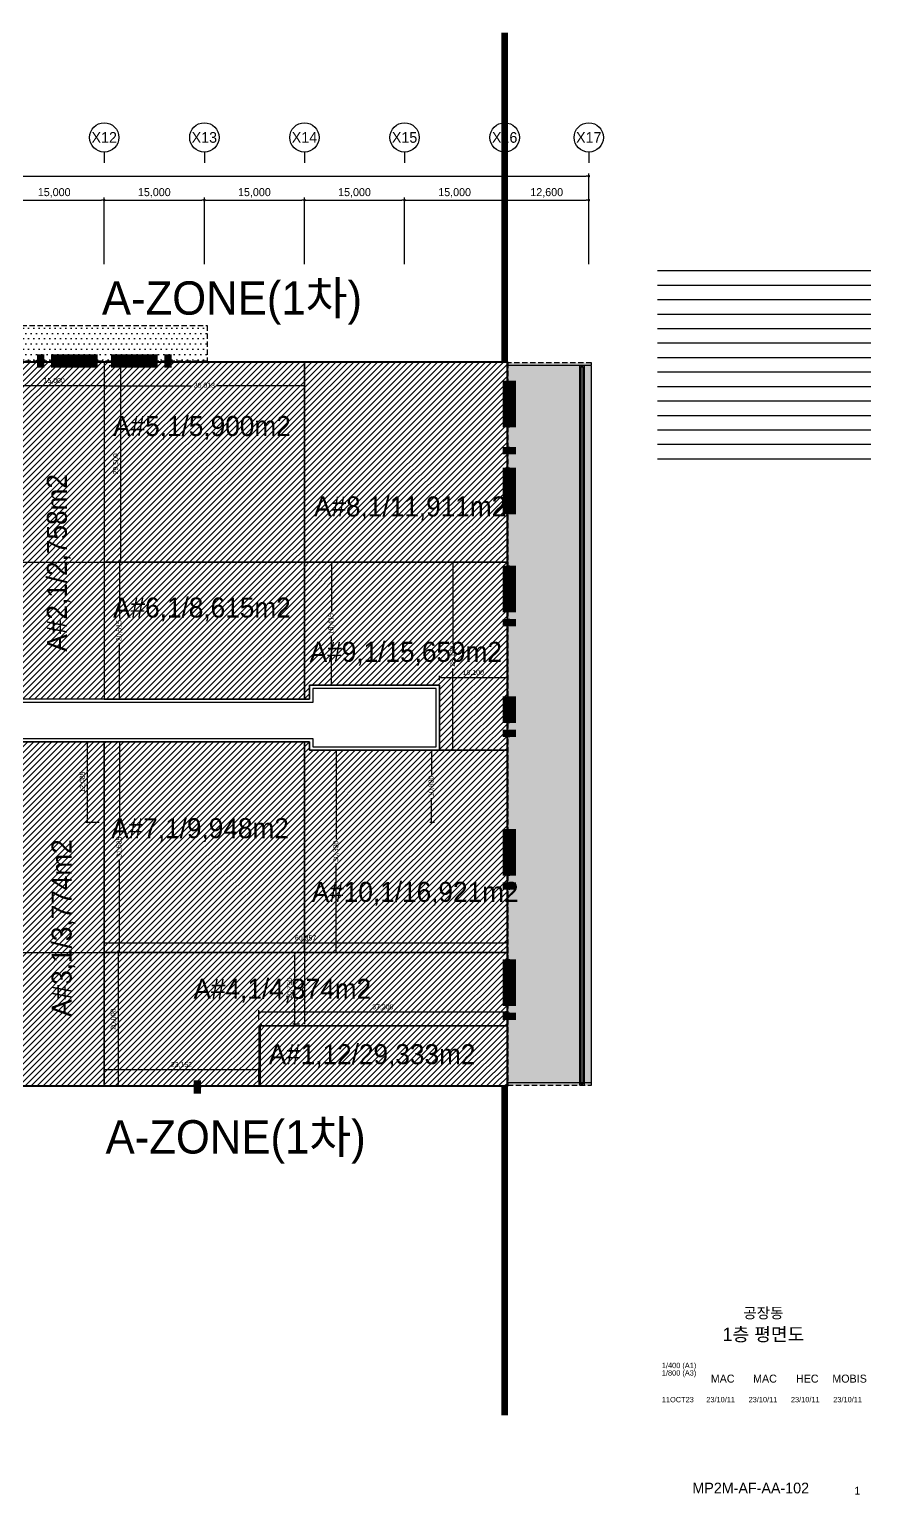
# Model space of a CAD drawing. Header units: millimetres. Extents: x -615932 to -299648, y 55686 to 275350.
# Drawn here: x -425718 to -299648, y 55686 to 275350 of the extents above; entities that cross this region are included whole.
import ezdxf
from ezdxf.enums import TextEntityAlignment as Align

# ---------------------------------------------------------------- set-up
doc = ezdxf.new("R2010")
doc.units = ezdxf.units.MM
doc.header["$LTSCALE"] = 400
doc.linetypes.add('DH-HID', pattern=[3, 2, -1])
doc.layers.get('DEFPOINTS').update_dxf_attribs({"color": 140})
for name, color, linetype in [('!XRS', 7, 'Continuous'), ('0-초평탄', 30, 'Continuous'), ('A-BUBBLE', 6, 'Continuous'), ('A-DIM', 7, 'Continuous'), ('A-TAG', 6, 'Continuous'), ('A-TEXT_1', 3, 'Continuous'), ('AA_LEAD', 7, 'Continuous'), ('CANOPY', 9, 'DH-HID'), ('CURB', 7, 'Continuous'), ('GA_TEXT', 3, 'Continuous'), ('우레탄방수', 7, 'Continuous')]:
    doc.layers.add(name, color=color, linetype=linetype)
doc.layers.add('AREA', color=152, linetype='Continuous', plot=False)
doc.styles.get("Standard").update_dxf_attribs({"font": ''})
doc.styles.add('돋움', font='Dotum.ttf')
doc.styles.add('현대하모니L', font='')
doc.styles.add('현대하모니M', font='')
doc.styles.get('Standard').set_extended_font_data('현대하모니 L')
doc.styles.get('현대하모니L').set_extended_font_data('현대하모니 L')
doc.styles.get('현대하모니M').set_extended_font_data('현대하모니 M')
doc.dimstyles.new('ISO-25', dxfattribs={"dimtxt": 2.5, "dimasz": 2.5, "dimexe": 1.25, "dimexo": 0.625, "dimtad": 1, "dimtxsty": 'Standard', "dimcen": 2.5, "dimadec": 0, "dimazin": 0, "dimtfac": 1, "dimtmove": 0, "dimatfit": 3, "dimfxl": 1, "dimarcsym": 0})
doc.dimstyles.new('MAC_DIM', dxfattribs={"dimscale": 250, "dimtxt": 3, "dimasz": 1, "dimexe": 1, "dimexo": 3, "dimgap": 1, "dimtad": 1, "dimdec": 0, "dimzin": 0, "dimdsep": 46, "dimlunit": 6, "dimtxsty": '현대하모니L', "dimblk1": 'DOT', "dimblk2": 'DOT', "dimsah": 1, "dimcen": 0, "dimclrt": 3, "dimadec": 0, "dimazin": 0, "dimtfac": 0.666667, "dimtdec": 0, "dimtix": 1, "dimtmove": 2, "dimatfit": 3, "dimldrblk": 'DOT', "dimfxl": 1, "dimtolj": 1, "dimtzin": 0, "dimarcsym": 0})
pattern_1 = [(0, (-594491.3, 117060.4), (396.875, 793.75), [0, -793.75])]

# ---------------------------------------------------------------- blocks, each defined once
blk = doc.blocks.new('DOT')
at = {"linetype": 'ByBlock'}
blk.add_line((-0.5, 0), (-1, 0), dxfattribs=at)
at = {"linetype": 'ByBlock', "const_width": 0.5}
blk.add_lwpolyline([(-0.25, 0, 1), (0.25, 0, 1)], format="xyb", close=True, dxfattribs=at)
blk = doc.blocks.new('*D260')
at = {"layer": 'A-DIM', "lineweight": -2, "transparency": 16777216}
for p, q in [((-429491, 240141), (-429491, 250141)), ((-429091, 249741), (-414891, 249741)), ((-414491, 240141), (-414491, 250141))]:
    blk.add_line(p, q, dxfattribs=at)
at = {"layer": 'DEFPOINTS', "color": 0, "transparency": 16777216}
for p in [(-414491, 249741), (-429491, 238941), (-414491, 238941)]:
    blk.add_point(p, dxfattribs=at)
at = {"layer": 'A-DIM', "lineweight": -2, "transparency": 16777216, "xscale": 400, "yscale": 400, "zscale": 400, "rotation": 180}
blk.add_blockref('DOT', (-429491, 249741), dxfattribs=at)
at = {"layer": 'A-DIM', "lineweight": -2, "transparency": 16777216, "xscale": 400, "yscale": 400, "zscale": 400}
blk.add_blockref('DOT', (-414491, 249741), dxfattribs=at)
at = {"layer": 'A-DIM', "color": 3, "transparency": 16777216, "insert": (-421991, 250831), "char_height": 1200, "attachment_point": 5, "style": '현대하모니L'}
blk.add_mtext('\\A1;15,000', dxfattribs=at)
blk = doc.blocks.new('_Dot')
at = {"color": 0, "linetype": 'ByBlock', "lineweight": -2}
blk.add_line((-0.5, 0), (-1, 0), dxfattribs=at)
at = {"color": 0, "linetype": 'ByBlock', "const_width": 0.5}
blk.add_lwpolyline([(-0.25, 0, 1), (0.25, 0, 1)], format="xyb", close=True, dxfattribs=at)
blk = doc.blocks.new('*D261')
at = {"layer": 'A-DIM', "lineweight": -2, "transparency": 16777216}
for p, q in [((-414491, 240141), (-414491, 250141)), ((-414091, 249741), (-399891, 249741)), ((-399491, 240141), (-399491, 250141))]:
    blk.add_line(p, q, dxfattribs=at)
at = {"layer": 'DEFPOINTS', "color": 0, "transparency": 16777216}
for p in [(-399491, 249741), (-414491, 238941), (-399491, 238941)]:
    blk.add_point(p, dxfattribs=at)
at = {"layer": 'A-DIM', "lineweight": -2, "transparency": 16777216, "xscale": 400, "yscale": 400, "zscale": 400, "rotation": 180}
blk.add_blockref('DOT', (-414491, 249741), dxfattribs=at)
at = {"layer": 'A-DIM', "lineweight": -2, "transparency": 16777216, "xscale": 400, "yscale": 400, "zscale": 400}
blk.add_blockref('DOT', (-399491, 249741), dxfattribs=at)
at = {"layer": 'A-DIM', "color": 3, "transparency": 16777216, "insert": (-406991, 250831), "char_height": 1200, "attachment_point": 5, "style": '현대하모니L'}
blk.add_mtext('\\A1;15,000', dxfattribs=at)
blk = doc.blocks.new('*D262')
at = {"layer": 'A-DIM', "lineweight": -2, "transparency": 16777216}
for p, q in [((-399491, 240141), (-399491, 250141)), ((-399091, 249741), (-384891, 249741)), ((-384491, 240141), (-384491, 250141))]:
    blk.add_line(p, q, dxfattribs=at)
at = {"layer": 'DEFPOINTS', "color": 0, "transparency": 16777216}
for p in [(-384491, 249741), (-399491, 238941), (-384491, 238941)]:
    blk.add_point(p, dxfattribs=at)
at = {"layer": 'A-DIM', "lineweight": -2, "transparency": 16777216, "xscale": 400, "yscale": 400, "zscale": 400, "rotation": 180}
blk.add_blockref('DOT', (-399491, 249741), dxfattribs=at)
at = {"layer": 'A-DIM', "lineweight": -2, "transparency": 16777216, "xscale": 400, "yscale": 400, "zscale": 400}
blk.add_blockref('DOT', (-384491, 249741), dxfattribs=at)
at = {"layer": 'A-DIM', "color": 3, "transparency": 16777216, "insert": (-391991, 250831), "char_height": 1200, "attachment_point": 5, "style": '현대하모니L'}
blk.add_mtext('\\A1;15,000', dxfattribs=at)
blk = doc.blocks.new('*D263')
at = {"layer": 'A-DIM', "lineweight": -2, "transparency": 16777216}
for p, q in [((-384491, 240141), (-384491, 250141)), ((-384091, 249741), (-369891, 249741)), ((-369491, 240141), (-369491, 250141))]:
    blk.add_line(p, q, dxfattribs=at)
at = {"layer": 'DEFPOINTS', "color": 0, "transparency": 16777216}
for p in [(-369491, 249741), (-384491, 238941), (-369491, 238941)]:
    blk.add_point(p, dxfattribs=at)
at = {"layer": 'A-DIM', "lineweight": -2, "transparency": 16777216, "xscale": 400, "yscale": 400, "zscale": 400, "rotation": 180}
blk.add_blockref('DOT', (-384491, 249741), dxfattribs=at)
at = {"layer": 'A-DIM', "lineweight": -2, "transparency": 16777216, "xscale": 400, "yscale": 400, "zscale": 400}
blk.add_blockref('DOT', (-369491, 249741), dxfattribs=at)
at = {"layer": 'A-DIM', "color": 3, "transparency": 16777216, "insert": (-376991, 250831), "char_height": 1200, "attachment_point": 5, "style": '현대하모니L'}
blk.add_mtext('\\A1;15,000', dxfattribs=at)
blk = doc.blocks.new('*D264')
at = {"layer": 'A-DIM', "lineweight": -2, "transparency": 16777216}
for p, q in [((-369491, 240141), (-369491, 250141)), ((-369091, 249741), (-354891, 249741)), ((-354491, 240141), (-354491, 250141))]:
    blk.add_line(p, q, dxfattribs=at)
at = {"layer": 'DEFPOINTS', "color": 0, "transparency": 16777216}
for p in [(-354491, 249741), (-369491, 238941), (-354491, 238941)]:
    blk.add_point(p, dxfattribs=at)
at = {"layer": 'A-DIM', "lineweight": -2, "transparency": 16777216, "xscale": 400, "yscale": 400, "zscale": 400, "rotation": 180}
blk.add_blockref('DOT', (-369491, 249741), dxfattribs=at)
at = {"layer": 'A-DIM', "lineweight": -2, "transparency": 16777216, "xscale": 400, "yscale": 400, "zscale": 400}
blk.add_blockref('DOT', (-354491, 249741), dxfattribs=at)
at = {"layer": 'A-DIM', "color": 3, "transparency": 16777216, "insert": (-361991, 250831), "char_height": 1200, "attachment_point": 5, "style": '현대하모니L'}
blk.add_mtext('\\A1;15,000', dxfattribs=at)
blk = doc.blocks.new('*D265')
at = {"layer": 'A-DIM', "lineweight": -2, "transparency": 16777216}
for p, q in [((-354491, 240141), (-354491, 250141)), ((-354091, 249741), (-342291, 249741)), ((-341891, 240141), (-341891, 250141))]:
    blk.add_line(p, q, dxfattribs=at)
at = {"layer": 'DEFPOINTS', "color": 0, "transparency": 16777216}
for p in [(-341891, 249741), (-354491, 238941), (-341891, 238941)]:
    blk.add_point(p, dxfattribs=at)
at = {"layer": 'A-DIM', "lineweight": -2, "transparency": 16777216, "xscale": 400, "yscale": 400, "zscale": 400, "rotation": 180}
blk.add_blockref('DOT', (-354491, 249741), dxfattribs=at)
at = {"layer": 'A-DIM', "lineweight": -2, "transparency": 16777216, "xscale": 400, "yscale": 400, "zscale": 400}
blk.add_blockref('DOT', (-341891, 249741), dxfattribs=at)
at = {"layer": 'A-DIM', "color": 3, "transparency": 16777216, "insert": (-348191, 250831), "char_height": 1200, "attachment_point": 5, "style": '현대하모니L'}
blk.add_mtext('\\A1;12,600', dxfattribs=at)
blk = doc.blocks.new('*D266')
at = {"layer": 'A-DIM', "lineweight": -2, "transparency": 16777216}
for p, q in [((-589491, 240141), (-589491, 253741)), ((-589091, 253341), (-342291, 253341)), ((-341891, 240141), (-341891, 253741))]:
    blk.add_line(p, q, dxfattribs=at)
at = {"layer": 'DEFPOINTS', "color": 0, "transparency": 16777216}
for p in [(-341891, 253341), (-589491, 238941), (-341891, 238941)]:
    blk.add_point(p, dxfattribs=at)
at = {"layer": 'A-DIM', "lineweight": -2, "transparency": 16777216, "xscale": 400, "yscale": 400, "zscale": 400, "rotation": 180}
blk.add_blockref('DOT', (-589491, 253341), dxfattribs=at)
at = {"layer": 'A-DIM', "lineweight": -2, "transparency": 16777216, "xscale": 400, "yscale": 400, "zscale": 400}
blk.add_blockref('DOT', (-341891, 253341), dxfattribs=at)
at = {"layer": 'A-DIM', "color": 3, "transparency": 16777216, "insert": (-465691, 254431), "char_height": 1200, "attachment_point": 5, "style": '현대하모니L'}
blk.add_mtext('\\A1;247,600', dxfattribs=at)
blk = doc.blocks.new('*U11')
at = {"layer": 'A-BUBBLE'}
blk.add_line((0, 4), (0, 0), dxfattribs=at)
blk.add_circle((0, 9.5), 5.5, dxfattribs=at)
at = {"layer": 'A-TEXT_1', "flags": 4}
blk.add_attdef('NO', text='', height=4, dxfattribs=at).set_placement((0, 9.5), align=Align.MIDDLE_CENTER)
blk = doc.blocks.new('*D284')
at = {"layer": 'AA_LEAD', "color": 0, "lineweight": -2, "transparency": 16777216}
for p, q in [((-424591, 225636), (-424591, 225740)), ((-423494, 225739), (-424589, 225739)), ((-423491, 225636), (-423491, 225740))]:
    blk.add_line(p, q, dxfattribs=at)
at = {"layer": 'AA_LEAD', "color": 0, "transparency": 16777216}
for points in [[(-424589, 225739), (-424589, 225738), (-424591, 225739)], [(-423494, 225739), (-423494, 225738), (-423491, 225739)]]:
    blk.add_solid(points, dxfattribs=at)
at = {"layer": 'DEFPOINTS', "color": 0, "transparency": 16777216}
for p in [(-424591, 225739), (-424591, 225635), (-423491, 225635)]:
    blk.add_point(p, dxfattribs=at)
at = {"layer": 'AA_LEAD', "color": 0, "transparency": 16777216, "insert": (-424041, 225741), "char_height": 2.5, "attachment_point": 5}
blk.add_mtext('1100', dxfattribs=at)
blk = doc.blocks.new('*D294')
at = {"layer": 'AA_LEAD', "color": 0, "lineweight": -2, "transparency": 16777216}
for p, q in [((-391091, 126210), (-390951, 126210)), ((-391091, 126085), (-390951, 126085)), ((-390953, 126088), (-390953, 126208))]:
    blk.add_line(p, q, dxfattribs=at)
at = {"layer": 'AA_LEAD', "color": 0, "transparency": 16777216}
for points in [[(-390953, 126208), (-390952, 126208), (-390953, 126210)], [(-390953, 126088), (-390952, 126088), (-390953, 126085)]]:
    blk.add_solid(points, dxfattribs=at)
at = {"layer": 'DEFPOINTS', "color": 0, "transparency": 16777216}
for p in [(-391091, 126210), (-391091, 126085), (-390953, 126210)]:
    blk.add_point(p, dxfattribs=at)
at = {"layer": 'AA_LEAD', "color": 0, "transparency": 16777216, "insert": (-390955, 126148), "char_height": 2.5, "attachment_point": 5, "rotation": 90}
blk.add_mtext('125', dxfattribs=at)
blk = doc.blocks.new('*D295')
at = {"layer": 'AA_LEAD', "color": 0, "lineweight": -2, "transparency": 16777216}
for p, q in [((-391091, 126335), (-391011, 126335)), ((-391091, 126210), (-391011, 126210)), ((-391012, 126213), (-391012, 126333))]:
    blk.add_line(p, q, dxfattribs=at)
at = {"layer": 'AA_LEAD', "color": 0, "transparency": 16777216}
for points in [[(-391013, 126333), (-391012, 126333), (-391012, 126335)], [(-391013, 126213), (-391012, 126213), (-391012, 126210)]]:
    blk.add_solid(points, dxfattribs=at)
at = {"layer": 'DEFPOINTS', "color": 0, "transparency": 16777216}
for p in [(-391091, 126335), (-391091, 126210), (-391012, 126335)]:
    blk.add_point(p, dxfattribs=at)
at = {"layer": 'AA_LEAD', "color": 0, "transparency": 16777216, "insert": (-391014, 126273), "char_height": 2.5, "attachment_point": 5, "rotation": 90}
blk.add_mtext('125', dxfattribs=at)
blk = doc.blocks.new('*D296')
at = {"layer": 'AA_LEAD', "color": 0, "lineweight": -2, "transparency": 16777216}
for p, q in [((-429491, 224785), (-429491, 221709)), ((-414491, 224835), (-414491, 221709)), ((-429241, 221959), (-414741, 221959))]:
    blk.add_line(p, q, dxfattribs=at)
at = {"layer": 'DEFPOINTS', "color": 0, "transparency": 16777216}
for p in [(-429491, 225535), (-414491, 225585), (-414491, 221959)]:
    blk.add_point(p, dxfattribs=at)
at = {"layer": 'AA_LEAD', "color": 0, "lineweight": -2, "transparency": 16777216, "xscale": 250, "yscale": 250, "zscale": 250, "rotation": 180}
blk.add_blockref('DOT', (-429491, 221959), dxfattribs=at)
at = {"layer": 'AA_LEAD', "color": 0, "lineweight": -2, "transparency": 16777216, "xscale": 250, "yscale": 250, "zscale": 250}
blk.add_blockref('DOT', (-414491, 221959), dxfattribs=at)
at = {"layer": 'AA_LEAD', "color": 3, "transparency": 16777216, "insert": (-421991, 222641), "char_height": 750, "attachment_point": 5, "style": '현대하모니L'}
blk.add_mtext('\\A1;15,000', dxfattribs=at)
blk = doc.blocks.new('*D286')
at = {"layer": 'AA_LEAD', "color": 0, "lineweight": -2, "transparency": 16777216}
for p, q in [((-414498, 224210), (-414498, 221669)), ((-384485, 224210), (-384485, 221669)), ((-414248, 221919), (-401319, 221919)), ((-384735, 221919), (-397663, 221919))]:
    blk.add_line(p, q, dxfattribs=at)
at = {"layer": 'DEFPOINTS', "color": 0, "transparency": 16777216}
for p in [(-414498, 224960), (-384485, 224960), (-384485, 221919)]:
    blk.add_point(p, dxfattribs=at)
at = {"layer": 'AA_LEAD', "color": 0, "lineweight": -2, "transparency": 16777216, "xscale": 250, "yscale": 250, "zscale": 250, "rotation": 180}
blk.add_blockref('DOT', (-414498, 221919), dxfattribs=at)
at = {"layer": 'AA_LEAD', "color": 0, "lineweight": -2, "transparency": 16777216, "xscale": 250, "yscale": 250, "zscale": 250}
blk.add_blockref('DOT', (-384485, 221919), dxfattribs=at)
at = {"layer": 'AA_LEAD', "color": 3, "transparency": 16777216, "insert": (-399491, 221919), "char_height": 750, "attachment_point": 5, "style": '현대하모니L'}
blk.add_mtext('\\A1;30,013', dxfattribs=at)
blk = doc.blocks.new('*D298')
at = {"layer": 'AA_LEAD', "color": 0, "lineweight": -2, "transparency": 16777216}
for p, q in [((-414491, 117710), (-414491, 119654)), ((-414241, 119404), (-391589, 119404)), ((-391339, 117710), (-391339, 119654))]:
    blk.add_line(p, q, dxfattribs=at)
at = {"layer": 'DEFPOINTS', "color": 0, "transparency": 16777216}
for p in [(-391339, 119404), (-414491, 116960), (-391339, 116960)]:
    blk.add_point(p, dxfattribs=at)
at = {"layer": 'AA_LEAD', "color": 0, "lineweight": -2, "transparency": 16777216, "xscale": 250, "yscale": 250, "zscale": 250, "rotation": 180}
blk.add_blockref('DOT', (-414491, 119404), dxfattribs=at)
at = {"layer": 'AA_LEAD', "color": 0, "lineweight": -2, "transparency": 16777216, "xscale": 250, "yscale": 250, "zscale": 250}
blk.add_blockref('DOT', (-391339, 119404), dxfattribs=at)
at = {"layer": 'AA_LEAD', "color": 3, "transparency": 16777216, "insert": (-402915, 120085), "char_height": 750, "attachment_point": 5, "style": '현대하모니L'}
blk.add_mtext('\\A1;23,152', dxfattribs=at)
blk = doc.blocks.new('*D299')
at = {"layer": 'AA_LEAD', "color": 0, "lineweight": -2, "transparency": 16777216}
for p, q in [((-385235, 136960), (-386241, 136960)), ((-385991, 136710), (-385991, 126460)), ((-385241, 126210), (-386241, 126210))]:
    blk.add_line(p, q, dxfattribs=at)
at = {"layer": 'DEFPOINTS', "color": 0, "transparency": 16777216}
for p in [(-384485, 136960), (-385991, 126210), (-384491, 126210)]:
    blk.add_point(p, dxfattribs=at)
at = {"layer": 'AA_LEAD', "color": 0, "lineweight": -2, "transparency": 16777216, "xscale": 250, "yscale": 250, "zscale": 250}
for p, rotation in [((-385991, 136960), 90), ((-385991, 126210), 270)]:
    blk.add_blockref('DOT', p, dxfattribs=dict(at, rotation=rotation))
at = {"layer": 'AA_LEAD', "color": 3, "transparency": 16777216, "insert": (-386673, 131585), "char_height": 750, "attachment_point": 5, "rotation": 90, "style": '현대하모니L'}
blk.add_mtext('\\A1;10,750', dxfattribs=at)
blk = doc.blocks.new('*D300')
at = {"layer": 'AA_LEAD', "color": 0, "lineweight": -2, "transparency": 16777216}
for p, q in [((-391341, 126960), (-391341, 128322)), ((-391091, 128072), (-354391, 128072)), ((-354141, 126710), (-354141, 128322))]:
    blk.add_line(p, q, dxfattribs=at)
at = {"layer": 'DEFPOINTS', "color": 0, "transparency": 16777216}
for p in [(-354141, 128072), (-391341, 126210), (-354141, 125960)]:
    blk.add_point(p, dxfattribs=at)
at = {"layer": 'AA_LEAD', "color": 0, "lineweight": -2, "transparency": 16777216, "xscale": 250, "yscale": 250, "zscale": 250, "rotation": 180}
blk.add_blockref('DOT', (-391341, 128072), dxfattribs=at)
at = {"layer": 'AA_LEAD', "color": 0, "lineweight": -2, "transparency": 16777216, "xscale": 250, "yscale": 250, "zscale": 250}
blk.add_blockref('DOT', (-354141, 128072), dxfattribs=at)
at = {"layer": 'AA_LEAD', "color": 3, "transparency": 16777216, "insert": (-372741, 128753), "char_height": 750, "attachment_point": 5, "style": '현대하모니L'}
blk.add_mtext('\\A1;37,200', dxfattribs=at)
blk = doc.blocks.new('*D287')
at = {"layer": 'AA_LEAD', "color": 0, "lineweight": -2, "transparency": 16777216}
for p, q in [((-413735, 224960), (-411785, 224960)), ((-412035, 224710), (-412035, 195710)), ((-413748, 195460), (-411785, 195460))]:
    blk.add_line(p, q, dxfattribs=at)
at = {"layer": 'DEFPOINTS', "color": 0, "transparency": 16777216}
for p in [(-414485, 224960), (-414498, 195460), (-412035, 195460)]:
    blk.add_point(p, dxfattribs=at)
at = {"layer": 'AA_LEAD', "color": 0, "lineweight": -2, "transparency": 16777216, "xscale": 250, "yscale": 250, "zscale": 250}
for p, rotation in [((-412035, 224960), 90), ((-412035, 195460), 270)]:
    blk.add_blockref('DOT', p, dxfattribs=dict(at, rotation=rotation))
at = {"layer": 'AA_LEAD', "color": 3, "transparency": 16777216, "insert": (-412716, 210210), "char_height": 750, "attachment_point": 5, "rotation": 90, "style": '현대하모니L'}
blk.add_mtext('\\A1;29,500', dxfattribs=at)
blk = doc.blocks.new('*D288')
at = {"layer": 'AA_LEAD', "color": 0, "lineweight": -2, "transparency": 16777216}
for p, q in [((-413735, 195460), (-411975, 195460)), ((-412225, 195210), (-412225, 187030)), ((-412225, 175195), (-412225, 183376)), ((-413741, 174945), (-411975, 174945))]:
    blk.add_line(p, q, dxfattribs=at)
at = {"layer": 'DEFPOINTS', "color": 0, "transparency": 16777216}
for p in [(-414485, 195460), (-414491, 174945), (-412225, 174945)]:
    blk.add_point(p, dxfattribs=at)
at = {"layer": 'AA_LEAD', "color": 0, "lineweight": -2, "transparency": 16777216, "xscale": 250, "yscale": 250, "zscale": 250}
for p, rotation in [((-412225, 195460), 90), ((-412225, 174945), 270)]:
    blk.add_blockref('DOT', p, dxfattribs=dict(at, rotation=rotation))
at = {"layer": 'AA_LEAD', "color": 3, "transparency": 16777216, "insert": (-412225, 185203), "char_height": 750, "attachment_point": 5, "rotation": 90, "style": '현대하모니L'}
blk.add_mtext('\\A1;20,515', dxfattribs=at)
blk = doc.blocks.new('*D301')
at = {"layer": 'AA_LEAD', "color": 0, "lineweight": -2, "transparency": 16777216}
for p, q in [((-413743, 168545), (-411952, 168545)), ((-412202, 168295), (-412202, 154580)), ((-412202, 137210), (-412202, 150926)), ((-413735, 136960), (-411952, 136960))]:
    blk.add_line(p, q, dxfattribs=at)
at = {"layer": 'DEFPOINTS', "color": 0, "transparency": 16777216}
for p in [(-414493, 168545), (-414485, 136960), (-412202, 136960)]:
    blk.add_point(p, dxfattribs=at)
at = {"layer": 'AA_LEAD', "color": 0, "lineweight": -2, "transparency": 16777216, "xscale": 250, "yscale": 250, "zscale": 250}
for p, rotation in [((-412202, 168545), 90), ((-412202, 136960), 270)]:
    blk.add_blockref('DOT', p, dxfattribs=dict(at, rotation=rotation))
at = {"layer": 'AA_LEAD', "color": 3, "transparency": 16777216, "insert": (-412202, 152753), "char_height": 750, "attachment_point": 5, "rotation": 90, "style": '현대하모니L'}
blk.add_mtext('\\A1;31,585', dxfattribs=at)
blk = doc.blocks.new('*D302')
at = {"layer": 'AA_LEAD', "color": 0, "lineweight": -2, "transparency": 16777216}
for p, q in [((-413735, 136960), (-412144, 136960)), ((-412394, 136710), (-412394, 117210)), ((-413741, 116960), (-412144, 116960))]:
    blk.add_line(p, q, dxfattribs=at)
at = {"layer": 'DEFPOINTS', "color": 0, "transparency": 16777216}
for p in [(-414485, 136960), (-414491, 116960), (-412394, 116960)]:
    blk.add_point(p, dxfattribs=at)
at = {"layer": 'AA_LEAD', "color": 0, "lineweight": -2, "transparency": 16777216, "xscale": 250, "yscale": 250, "zscale": 250}
for p, rotation in [((-412394, 136960), 90), ((-412394, 116960), 270)]:
    blk.add_blockref('DOT', p, dxfattribs=dict(at, rotation=rotation))
at = {"layer": 'AA_LEAD', "color": 3, "transparency": 16777216, "insert": (-413075, 126960), "char_height": 750, "attachment_point": 5, "rotation": 90, "style": '현대하모니L'}
blk.add_mtext('\\A1;20,000', dxfattribs=at)
blk = doc.blocks.new('*D303')
at = {"layer": 'AA_LEAD', "color": 0, "lineweight": -2, "transparency": 16777216}
for p, q in [((-415248, 168545), (-417273, 168545)), ((-417023, 156710), (-417023, 168295)), ((-415248, 156460), (-417273, 156460))]:
    blk.add_line(p, q, dxfattribs=at)
at = {"layer": 'DEFPOINTS', "color": 0, "transparency": 16777216}
for p in [(-417023, 168545), (-414498, 168545), (-414498, 156460)]:
    blk.add_point(p, dxfattribs=at)
at = {"layer": 'AA_LEAD', "color": 0, "lineweight": -2, "transparency": 16777216, "xscale": 250, "yscale": 250, "zscale": 250}
for p, rotation in [((-417023, 168545), 90), ((-417023, 156460), 270)]:
    blk.add_blockref('DOT', p, dxfattribs=dict(at, rotation=rotation))
at = {"layer": 'AA_LEAD', "color": 3, "transparency": 16777216, "insert": (-417705, 162503), "char_height": 750, "attachment_point": 5, "rotation": 90, "style": '현대하모니L'}
blk.add_mtext('\\A1;12,085', dxfattribs=at)
blk = doc.blocks.new('*D304')
at = {"layer": 'AA_LEAD', "color": 0, "lineweight": -2, "transparency": 16777216}
for p, q in [((-414498, 137710), (-414498, 138641)), ((-414248, 138391), (-354391, 138391)), ((-354141, 137710), (-354141, 138641))]:
    blk.add_line(p, q, dxfattribs=at)
at = {"layer": 'DEFPOINTS', "color": 0, "transparency": 16777216}
for p in [(-354141, 138391), (-414498, 136960), (-354141, 136960)]:
    blk.add_point(p, dxfattribs=at)
at = {"layer": 'AA_LEAD', "color": 0, "lineweight": -2, "transparency": 16777216, "xscale": 250, "yscale": 250, "zscale": 250, "rotation": 180}
blk.add_blockref('DOT', (-414498, 138391), dxfattribs=at)
at = {"layer": 'AA_LEAD', "color": 0, "lineweight": -2, "transparency": 16777216, "xscale": 250, "yscale": 250, "zscale": 250}
blk.add_blockref('DOT', (-354141, 138391), dxfattribs=at)
at = {"layer": 'AA_LEAD', "color": 3, "transparency": 16777216, "insert": (-384320, 139072), "char_height": 750, "attachment_point": 5, "style": '현대하모니L'}
blk.add_mtext('\\A1;60,357', dxfattribs=at)
blk = doc.blocks.new('*D305')
at = {"layer": 'AA_LEAD', "color": 0, "lineweight": -2, "transparency": 16777216}
for p, q in [((-364241, 177795), (-364241, 178456)), ((-363991, 178206), (-354391, 178206)), ((-354141, 177795), (-354141, 178456))]:
    blk.add_line(p, q, dxfattribs=at)
at = {"layer": 'DEFPOINTS', "color": 0, "transparency": 16777216}
for p in [(-354141, 178206), (-364241, 177045), (-354141, 177045)]:
    blk.add_point(p, dxfattribs=at)
at = {"layer": 'AA_LEAD', "color": 0, "lineweight": -2, "transparency": 16777216, "xscale": 250, "yscale": 250, "zscale": 250, "rotation": 180}
blk.add_blockref('DOT', (-364241, 178206), dxfattribs=at)
at = {"layer": 'AA_LEAD', "color": 0, "lineweight": -2, "transparency": 16777216, "xscale": 250, "yscale": 250, "zscale": 250}
blk.add_blockref('DOT', (-354141, 178206), dxfattribs=at)
at = {"layer": 'AA_LEAD', "color": 3, "transparency": 16777216, "insert": (-359191, 178888), "char_height": 750, "attachment_point": 5, "style": '현대하모니L'}
blk.add_mtext('\\A1;10,100', dxfattribs=at)
blk = doc.blocks.new('*D306')
at = {"layer": 'AA_LEAD', "color": 0, "lineweight": -2, "transparency": 16777216}
for p, q in [((-382991, 195460), (-380204, 195460)), ((-380454, 195210), (-380454, 188039)), ((-380454, 177295), (-380454, 184466)), ((-382991, 177045), (-380204, 177045))]:
    blk.add_line(p, q, dxfattribs=at)
at = {"layer": 'DEFPOINTS', "color": 0, "transparency": 16777216}
for p in [(-383741, 195460), (-380454, 195460), (-383741, 177045)]:
    blk.add_point(p, dxfattribs=at)
at = {"layer": 'AA_LEAD', "color": 0, "lineweight": -2, "transparency": 16777216, "xscale": 250, "yscale": 250, "zscale": 250}
for p, rotation in [((-380454, 195460), 90), ((-380454, 177045), 270)]:
    blk.add_blockref('DOT', p, dxfattribs=dict(at, rotation=rotation))
at = {"layer": 'AA_LEAD', "color": 3, "transparency": 16777216, "insert": (-380454, 186253), "char_height": 750, "attachment_point": 5, "rotation": 90, "style": '현대하모니L'}
blk.add_mtext('\\A1;18,415', dxfattribs=at)
blk = doc.blocks.new('*D307')
at = {"layer": 'AA_LEAD', "color": 0, "lineweight": -2, "transparency": 16777216}
for p, q in [((-363491, 195460), (-362005, 195460)), ((-362255, 195210), (-362255, 183202)), ((-362255, 167540), (-362255, 179549)), ((-363491, 167290), (-362005, 167290))]:
    blk.add_line(p, q, dxfattribs=at)
at = {"layer": 'DEFPOINTS', "color": 0, "transparency": 16777216}
for p in [(-364241, 195460), (-362255, 195460), (-364241, 167290)]:
    blk.add_point(p, dxfattribs=at)
at = {"layer": 'AA_LEAD', "color": 0, "lineweight": -2, "transparency": 16777216, "xscale": 250, "yscale": 250, "zscale": 250}
for p, rotation in [((-362255, 195460), 90), ((-362255, 167290), 270)]:
    blk.add_blockref('DOT', p, dxfattribs=dict(at, rotation=rotation))
at = {"layer": 'AA_LEAD', "color": 3, "transparency": 16777216, "insert": (-362255, 181375), "char_height": 750, "attachment_point": 5, "rotation": 90, "style": '현대하모니L'}
blk.add_mtext('\\A1;28,170', dxfattribs=at)
blk = doc.blocks.new('*D289')
at = {"layer": 'AA_LEAD', "color": 0, "lineweight": -2, "transparency": 16777216}
for p, q in [((-382861, 167290), (-379485, 167290)), ((-379735, 167040), (-379735, 153952)), ((-379735, 137210), (-379735, 150299)), ((-382861, 136960), (-379485, 136960))]:
    blk.add_line(p, q, dxfattribs=at)
at = {"layer": 'DEFPOINTS', "color": 0, "transparency": 16777216}
for p in [(-383611, 167290), (-383611, 136960), (-379735, 136960)]:
    blk.add_point(p, dxfattribs=at)
at = {"layer": 'AA_LEAD', "color": 0, "lineweight": -2, "transparency": 16777216, "xscale": 250, "yscale": 250, "zscale": 250}
for p, rotation in [((-379735, 167290), 90), ((-379735, 136960), 270)]:
    blk.add_blockref('DOT', p, dxfattribs=dict(at, rotation=rotation))
at = {"layer": 'AA_LEAD', "color": 3, "transparency": 16777216, "insert": (-379735, 152125), "char_height": 750, "attachment_point": 5, "rotation": 90, "style": '현대하모니L'}
blk.add_mtext('\\A1;30,330', dxfattribs=at)
blk = doc.blocks.new('*D308')
at = {"layer": 'AA_LEAD', "color": 0, "lineweight": -2, "transparency": 16777216}
for p, q in [((-364991, 167290), (-365705, 167290)), ((-365455, 167040), (-365455, 163661)), ((-365455, 156710), (-365455, 160089)), ((-364991, 156460), (-365705, 156460))]:
    blk.add_line(p, q, dxfattribs=at)
at = {"layer": 'DEFPOINTS', "color": 0, "transparency": 16777216}
for p in [(-364241, 167290), (-365455, 156460), (-364241, 156460)]:
    blk.add_point(p, dxfattribs=at)
at = {"layer": 'AA_LEAD', "color": 0, "lineweight": -2, "transparency": 16777216, "xscale": 250, "yscale": 250, "zscale": 250}
for p, rotation in [((-365455, 167290), 90), ((-365455, 156460), 270)]:
    blk.add_blockref('DOT', p, dxfattribs=dict(at, rotation=rotation))
at = {"layer": 'AA_LEAD', "color": 3, "transparency": 16777216, "insert": (-365455, 161875), "char_height": 750, "attachment_point": 5, "rotation": 90, "style": '현대하모니L'}
blk.add_mtext('\\A1;10,830', dxfattribs=at)

msp = doc.modelspace()

# ---------------------------------------------------------------- hatches: boundary and pattern name
at = {"layer": 'AA_LEAD'}
h = msp.add_hatch(dxfattribs=at)
h.set_pattern_fill('ANSI31', color=2, scale=200, style=0)
h.paths.add_polyline_path([(-429491.261, 225460.406), (-414491.261, 225460.406), (-414491.261, 174945.406), (-429491.261, 174945.406)])
h = msp.add_hatch(dxfattribs=at)
h.set_pattern_fill('ANSI31', color=5, scale=200, style=0)
h.paths.add_polyline_path([(-414491.261, 195460.406), (-384491.261, 195460.406), (-384491.261, 225460.406), (-414491.261, 225460.406)])
h = msp.add_hatch(dxfattribs=at)
h.set_pattern_fill('ANSI31', color=8, scale=200, style=0)
h.paths.add_polyline_path([(-384491.261, 195460.406), (-354141.261, 195460.406), (-354141.261, 225460.406), (-384491.261, 225460.406)])
h = msp.add_hatch(dxfattribs=at)
h.set_pattern_fill('ANSI31', color=6, scale=200, style=0)
h.paths.add_polyline_path([(-384491.261, 195460.406), (-414491.261, 195460.406), (-414491.261, 174945.406), (-384491.261, 174945.406)])
h = msp.add_hatch(dxfattribs=at)
h.set_pattern_fill('ANSI31', color=1, scale=200, style=0)
h.paths.add_polyline_path([(-354141.261, 195460.406), (-384491.261, 195460.406), (-384491.261, 174945.406), (-383741.261, 174945.406), (-383741.261, 177045.406), (-364241.261, 177045.406), (-364241.261, 167290.406), (-354141.261, 167290.406)])
h = msp.add_hatch(dxfattribs=at)
h.set_pattern_fill('ANSI31', color=3, scale=200, style=0)
h.paths.add_polyline_path([(-429491.261, 116960.406), (-414491.261, 116960.406), (-414491.261, 168545.406), (-429491.261, 168545.406)])
h = msp.add_hatch(dxfattribs=at)
h.set_pattern_fill('ANSI31', scale=200, style=0)
h.paths.add_polyline_path([(-384491.261, 168545.406), (-414491.261, 168545.406), (-414491.261, 136960.404), (-384491.261, 136960.404)])
h = msp.add_hatch(dxfattribs=at)
h.set_pattern_fill('ANSI31', color=2, scale=200, style=0)
h.paths.add_polyline_path([(-354141.261, 167290.406), (-383741.261, 167290.406), (-383741.261, 168545.406), (-384491.261, 168545.406), (-384491.261, 136960.406), (-354141.261, 136960.406)])
h = msp.add_hatch(dxfattribs=at)
h.set_pattern_fill('ANSI31', color=4, scale=200, style=0)
h.paths.add_polyline_path([(-354141.261, 136960.406), (-414491.261, 136960.406), (-414484.761, 116960.406), (-391091.261, 116960.406), (-391091.261, 125960.406), (-354141.261, 125960.406)])
h = msp.add_hatch(dxfattribs=at)
h.set_pattern_fill('ANSI31', color=1, scale=200, style=0)
h.paths.add_polyline_path([(-391091.261, 125960.406), (-354141.261, 125960.406), (-354141.261, 116960.406), (-391091.261, 116960.406)])
at = {"layer": 'CANOPY'}
h = msp.add_hatch(dxfattribs=at)
h.set_pattern_fill('DOTS', color=256, scale=500)
h.set_pattern_definition(pattern_1)
h.paths.add_polyline_path([(-444891.261, 230960.406), (-399091.261, 230960.406), (-399091.261, 225585.406), (-444891.261, 225585.406)])
h = msp.add_hatch(dxfattribs=at)
h.set_pattern_fill('DOTS', color=256, scale=500)
h.set_pattern_definition(pattern_1)
h.paths.add_polyline_path([(-341491.261, 225360.406), (-354016.261, 225360.406), (-354016.261, 117060.406), (-341491.261, 117060.406)])

# ---------------------------------------------------------------- linework, layer by layer
at = {"layer": '!XRS', "color": 8}
for p, q in [((-343291.261, 224960.406), (-342591.261, 224960.406)), ((-343091.261, 224760.406), (-342791.261, 224760.406)), ((-342591.261, 117061.496), (-343291.261, 117061.496)), ((-342791.261, 117261.496), (-343091.261, 117261.496))]:
    msp.add_line(p, q, dxfattribs=at)
for points in [[(-343291.261, 224960.406), (-343291.261, 117061.496)], [(-343091.261, 224760.406), (-343091.261, 117261.496)], [(-342791.261, 224760.406), (-342791.261, 117261.496)], [(-342591.261, 224960.406), (-342591.261, 117061.496)]]:
    msp.add_lwpolyline(points, dxfattribs=at)
at = {"layer": 'AA_LEAD', "const_width": 2000}
for points in [[(-424591.261, 225635.406), (-423491.261, 225635.406)], [(-422491.261, 225635.406), (-415491.261, 225635.406)], [(-413491.261, 225635.406), (-406491.261, 225635.406)], [(-405491.261, 225635.406), (-404391.261, 225635.406)], [(-353816.261, 222660.406), (-353816.261, 215660.406)], [(-353816.261, 212760.406), (-353816.261, 211660.406)], [(-353816.261, 209660.406), (-353816.261, 202660.406)], [(-353816.261, 194960.406), (-353816.261, 187960.406)], [(-353816.261, 186960.406), (-353816.261, 185860.406)], [(-353816.261, 175360.406), (-353816.261, 171360.406)], [(-353816.261, 170360.406), (-353816.261, 169260.406)], [(-353816.261, 155460.406), (-353816.261, 148460.406)], [(-353816.261, 147460.406), (-353816.261, 146360.406)], [(-353816.261, 135960.406), (-353816.261, 128960.406)], [(-353816.261, 127960.406), (-353816.261, 126860.406)], [(-399991.261, 116785.406), (-401091.261, 116785.406)]]:
    msp.add_lwpolyline(points, dxfattribs=at)
at = {"layer": 'AA_LEAD'}
for points in [[(-354141.261, 225460.406), (-579841.261, 225460.406), (-579841.261, 163985.406), (-579841.261, 163985.406), (-579841.261, 157060.406), (-579841.261, 157060.406), (-579841.261, 116960.406), (-384741.261, 116960.406), (-384741.261, 116960.406), (-377841.261, 116960.406), (-377841.261, 116960.406), (-354141.261, 116960.406)], [(-429491.261, 225460.406), (-414491.261, 225460.406), (-414491.261, 174945.406), (-429491.261, 174945.406)], [(-414491.261, 195460.406), (-384491.261, 195460.406), (-384491.261, 225460.406), (-414491.261, 225460.406)], [(-384491.261, 195460.406), (-354141.261, 195460.406), (-354141.261, 225460.406), (-384491.261, 225460.406)], [(-384491.261, 195460.406), (-414491.261, 195460.406), (-414491.261, 174945.406), (-384491.261, 174945.406)], [(-354141.261, 195460.406), (-384491.261, 195460.406), (-384491.261, 174945.406), (-383741.261, 174945.406), (-383741.261, 177045.406), (-364241.261, 177045.406), (-364241.261, 167290.406), (-354141.261, 167290.406)], [(-429491.261, 116960.406), (-414491.261, 116960.406), (-414491.261, 168545.406), (-429491.261, 168545.406)], [(-384491.261, 168545.406), (-414491.261, 168545.406), (-414491.261, 136960.404), (-384491.261, 136960.404)], [(-354141.261, 167290.406), (-383741.261, 167290.406), (-383741.261, 168545.406), (-384491.261, 168545.406), (-384491.261, 136960.406), (-354141.261, 136960.406)], [(-354141.261, 136960.406), (-414491.261, 136960.406), (-414484.761, 116960.406), (-391091.261, 116960.406), (-391091.261, 125960.406), (-354141.261, 125960.406)], [(-391091.261, 125960.406), (-354141.261, 125960.406), (-354141.261, 116960.406), (-391091.261, 116960.406)]]:
    msp.add_lwpolyline(points, close=True, dxfattribs=at)
for points in [[(-424591.261, 225635.406), (-423491.261, 225635.406)], [(-422491.261, 225635.406), (-415491.261, 225635.406)], [(-413491.261, 225635.406), (-406491.261, 225635.406)], [(-405491.261, 225635.406), (-404391.261, 225635.406)], [(-353816.261, 222660.406), (-353816.261, 215660.406)], [(-353816.261, 212760.406), (-353816.261, 211660.406)], [(-353816.261, 209660.406), (-353816.261, 202660.406)], [(-353816.261, 194960.406), (-353816.261, 187960.406)], [(-353816.261, 186960.406), (-353816.261, 185860.406)], [(-353816.261, 175360.406), (-353816.261, 171360.406)], [(-353816.261, 170360.406), (-353816.261, 169260.406)], [(-353816.261, 155460.406), (-353816.261, 148460.406)], [(-353816.261, 147460.406), (-353816.261, 146360.406)], [(-353816.261, 135960.406), (-353816.261, 128960.406)], [(-353816.261, 127960.406), (-353816.261, 126860.406)], [(-354141.261, 125960.406), (-391341.261, 125960.406), (-391341.261, 116960.406)], [(-354141.261, 125960.406), (-391341.261, 125960.406), (-391341.261, 116960.406)], [(-399991.261, 116785.406), (-401091.261, 116785.406)]]:
    msp.add_lwpolyline(points, dxfattribs=at)
at = {"layer": 'AA_LEAD', "color": 4, "linetype": 'ByBlock'}
for points in [[(-429491.261, 195460.406), (-414491.261, 195460.406)], [(-429491.261, 136960.406), (-414491.261, 136960.406)]]:
    msp.add_lwpolyline(points, dxfattribs=at)
at = {"layer": 'AA_LEAD', "color": 5}
for points in [[(-414491.261, 195460.406), (-353941.261, 195460.406)], [(-414491.261, 136960.406), (-353941.261, 136960.406)], [(-354141.261, 125960.406), (-391341.261, 125960.406), (-391338.761, 116960.823)]]:
    msp.add_lwpolyline(points, dxfattribs=at)
at = {"layer": 'AREA'}
for points in [[(-579916.261, 225535.406), (-354066.261, 225535.406), (-354066.261, 116885.406), (-579916.261, 116885.406)], [(-579841.261, 225460.406), (-354141.261, 225460.406), (-354141.261, 116960.406), (-579841.261, 116960.406)], [(-341491.261, 224960.406), (-354066.261, 224960.406), (-354066.261, 117460.406), (-341491.261, 117460.406)]]:
    msp.add_lwpolyline(points, close=True, dxfattribs=at)
at = {"layer": 'CANOPY'}
for points in [[(-444891.261, 230960.406), (-399091.261, 230960.406), (-399091.261, 225585.406), (-444891.261, 225585.406)], [(-341491.261, 225360.406), (-354016.261, 225360.406), (-354016.261, 117060.406), (-341491.261, 117060.406)]]:
    msp.add_lwpolyline(points, close=True, dxfattribs=at)
at = {"layer": 'CURB', "linetype": 'Continuous', "const_width": 1000}
for points in [[(-354491.261, 225510.406), (-354491.261, 274850.169)], [(-354491.261, 67570.644), (-354491.261, 116910.406)]]:
    msp.add_lwpolyline(points, dxfattribs=at)
at = {"layer": 'CURB', "color": 5, "linetype": 'Continuous'}
for points in [[(-414491.261, 225510.406), (-414491.261, 174945.406)], [(-384491.261, 225510.406), (-384491.261, 174945.406)], [(-414491.261, 168545.406), (-414491.261, 116910.406)], [(-384491.261, 168545.406), (-384491.261, 126210.406)], [(-364241.261, 167290.406), (-353941.261, 167290.406)]]:
    msp.add_lwpolyline(points, dxfattribs=at)
at = {"layer": 'DEFPOINTS'}
for p, q in [((-331590.386, 239180.399), (-299647.959, 239180.399)), ((-331590.386, 237010.531), (-299647.959, 237010.531)), ((-331590.386, 234840.663), (-299647.959, 234840.663)), ((-331590.386, 232670.795), (-299647.959, 232670.795)), ((-331590.386, 230500.928), (-299647.959, 230500.928)), ((-331590.386, 228331.06), (-299647.959, 228331.06)), ((-331590.386, 226161.192), (-299647.959, 226161.192)), ((-331590.386, 223991.324), (-299647.959, 223991.324)), ((-331590.386, 221821.456), (-299647.959, 221821.456)), ((-331590.386, 219651.588), (-299647.959, 219651.588)), ((-331590.386, 217481.72), (-299647.959, 217481.72)), ((-331590.386, 215311.852), (-299647.959, 215311.852)), ((-331590.386, 213141.984), (-299647.959, 213141.984)), ((-331590.386, 210972.116), (-299647.959, 210972.116))]:
    msp.add_line(p, q, dxfattribs=at)
at = {"layer": '우레탄방수'}
for points in [[(-364241.261, 177045.406), (-383741.261, 177045.406), (-383741.261, 174945.406), (-450641.261, 174945.406), (-450641.261, 176495.406), (-469291.261, 176495.406), (-469291.261, 174945.406), (-559941.261, 174945.406), (-559941.261, 177045.406), (-576241.678, 177047.906), (-576241.261, 167290.406), (-559941.261, 167290.406), (-559941.261, 168545.406), (-470116.261, 168545.406), (-469291.261, 168545.406), (-469291.261, 166995.406), (-450641.261, 166995.384), (-450641.261, 168545.406), (-383741.261, 168545.406), (-383741.261, 167290.406), (-364241.261, 167290.406)], [(-364741.261, 176545.406), (-383241.261, 176545.406), (-383241.261, 174445.406), (-451141.261, 174445.406), (-451141.261, 175995.406), (-468791.261, 175995.406), (-468791.247, 174445.406), (-560441.261, 174445.406), (-560441.261, 176545.406), (-575741.261, 176545.406), (-575741.261, 167790.406), (-560441.261, 167789.436), (-560441.243, 169045.406), (-468791.261, 169045.406), (-468791.261, 167495.406), (-451141.261, 167495.406), (-451141.261, 169045.406), (-383241.261, 169045.406), (-383241.261, 167790.406), (-364741.261, 167790.406)]]:
    msp.add_lwpolyline(points, close=True, dxfattribs=at)

# ---------------------------------------------------------------- block references
at = {"layer": 'A-TAG'}
ref = msp.add_blockref('*U11', (-414491.261, 255341.161), dxfattribs=dict(at, xscale=400, yscale=400, zscale=400))
ref.add_attrib('NO', 'X12', dxfattribs={"layer": 'A-TEXT_1', "height": 1600, "style": '현대하모니L'}).set_placement((-414491.261, 259141.161), align=Align.MIDDLE_CENTER)
ref = msp.add_blockref('*U11', (-399491.261, 255341.161), dxfattribs=dict(at, xscale=400, yscale=400, zscale=400))
ref.add_attrib('NO', 'X13', dxfattribs={"layer": 'A-TEXT_1', "height": 1600, "style": '현대하모니L'}).set_placement((-399491.261, 259141.161), align=Align.MIDDLE_CENTER)
ref = msp.add_blockref('*U11', (-384491.261, 255341.161), dxfattribs=dict(at, xscale=400, yscale=400, zscale=400))
ref.add_attrib('NO', 'X14', dxfattribs={"layer": 'A-TEXT_1', "height": 1600, "style": '현대하모니L'}).set_placement((-384491.261, 259141.161), align=Align.MIDDLE_CENTER)
ref = msp.add_blockref('*U11', (-369491.261, 255341.161), dxfattribs=dict(at, xscale=400, yscale=400, zscale=400))
ref.add_attrib('NO', 'X15', dxfattribs={"layer": 'A-TEXT_1', "height": 1600, "style": '현대하모니L'}).set_placement((-369491.261, 259141.161), align=Align.MIDDLE_CENTER)
ref = msp.add_blockref('*U11', (-354491.261, 255341.161), dxfattribs=dict(at, xscale=400, yscale=400, zscale=400))
ref.add_attrib('NO', 'X16', dxfattribs={"layer": 'A-TEXT_1', "height": 1600, "style": '현대하모니L'}).set_placement((-354491.261, 259141.161), align=Align.MIDDLE_CENTER)
ref = msp.add_blockref('*U11', (-341891.261, 255341.161), dxfattribs=dict(at, xscale=400, yscale=400, zscale=400))
ref.add_attrib('NO', 'X17', dxfattribs={"layer": 'A-TEXT_1', "height": 1600, "style": '현대하모니L'}).set_placement((-341891.261, 259141.161), align=Align.MIDDLE_CENTER)

# ---------------------------------------------------------------- texts
at = {"layer": '0-초평탄', "color": 0, "ltscale": 0.1, "style": '돋움'}
for s, height, p in [('A-ZONE(1차)', 5000, (-414840.545, 232570.801, -145.684)), ('A#5,1/5,900m2', 3000, (-413163.506, 214384.407, -145.684)), ('A#8,1/11,911m2', 3000, (-383069.055, 202326.913, -145.684)), ('A#6,1/8,615m2', 3000, (-413163.513, 187169.573, -145.684)), ('A#9,1/15,659m2', 3000, (-383700.234, 180533.125, -145.684)), ('A#7,1/9,948m2', 3000, (-413448.262, 154097.093, -145.684)), ('A#10,1/16,921m2', 3000, (-383399.465, 144545.892, -145.684)), ('A#4,1/4,874m2', 3000, (-401122.04, 130018.436, -145.684)), ('A#1,12/29,333m2', 3000, (-389854.018, 120213.788, -145.684)), ('A-ZONE(1차)', 5000, (-414289.805, 106824.242, -145.684))]:
    msp.add_text(s, height=height, dxfattribs=at).set_placement(p)
for s, p in [('A#2,1/2,758m2', (-420093.207, 182061.109, -145.684)), ('A#3,1/3,774m2', (-419381.881, 127315.129, -145.684))]:
    msp.add_text(s, height=3000, rotation=90, dxfattribs=at).set_placement(p)
at = {"layer": 'GA_TEXT', "color": 2}
for s, height, style, p in [('공장동', 1600, '현대하모니L', (-315717.362, 82927.217)), ('1층 평면도', 2000, '현대하모니L', (-315717.362, 79727.217)), ('MAC', 1200, '현대하모니L', (-321827.033, 73085.66)), ('MAC', 1200, '현대하모니L', (-315487.811, 73085.66)), ('HEC', 1200, '현대하모니L', (-309148.59, 73085.66)), ('MOBIS', 1200, '현대하모니L', (-302809.368, 73085.66)), ('MP2M-AF-AA-102', 1600, '현대하모니M', (-317619.173, 56685.184)), ('1', 1200, '현대하모니L', (-301647.959, 56285.66))]:
    msp.add_text(s, height=height, dxfattribs=dict(at, style=style)).set_placement(p, align=Align.MIDDLE_CENTER)
at = {"layer": 'GA_TEXT', "color": 2, "style": '현대하모니L'}
for s, p in [('1/400 (A1)', (-330937.64, 75057.303)), ('1/800 (A3)', (-330937.64, 73940.893)), ('11OCT23', (-330937.64, 69940.893)), ('23/10/11', (-324276.017, 69940.893)), ('23/10/11', (-317936.796, 69940.893)), ('23/10/11', (-311597.574, 69940.893)), ('23/10/11', (-305258.353, 69940.893))]:
    msp.add_text(s, height=800, dxfattribs=at).set_placement(p, align=Align.MIDDLE_LEFT)

# ---------------------------------------------------------------- dimensions: what is measured, and where the dimension line sits
at = {"layer": 'A-DIM'}
for base, p1, p2, picture, middle in [((-341891.261, 253341.161), (-589491.261, 238941.161), (-341891.261, 238941.161), '*D266', (-465691.261, 254431.44)), ((-414491.261, 249741.161), (-429491.261, 238941.161), (-414491.261, 238941.161), '*D260', (-421991.261, 250831.44)), ((-399491.261, 249741.161), (-414491.261, 238941.161), (-399491.261, 238941.161), '*D261', (-406991.261, 250831.44)), ((-384491.261, 249741.161), (-399491.261, 238941.161), (-384491.261, 238941.161), '*D262', (-391991.261, 250831.44)), ((-369491.261, 249741.161), (-384491.261, 238941.161), (-369491.261, 238941.161), '*D263', (-376991.261, 250831.44)), ((-354491.261, 249741.161), (-369491.261, 238941.161), (-354491.261, 238941.161), '*D264', (-361991.261, 250831.44)), ((-341891.261, 249741.161), (-354491.261, 238941.161), (-341891.261, 238941.161), '*D265', (-348191.261, 250831.44))]:
    dim = msp.add_linear_dim(base=base, p1=p1, p2=p2, dimstyle='MAC_DIM', override={"dimscale": 400, "dimblk1": 'DOT', "dimblk2": 'DOT', "dimclrd": 256, "dimclre": 256}, dxfattribs=at)
    dim.commit()
    dim.dimension.update_dxf_attribs({"geometry": picture, "text_midpoint": middle})
at = {"layer": 'AA_LEAD'}
for base, p1, p2, dimstyle, picture, middle in [((-414491.261, 221959.203), (-429491.261, 225535.406), (-414491.261, 225585.406), 'MAC_DIM', '*D296', (-421991.261, 222640.628)), ((-424591.261, 225738.777), (-423491.261, 225635.406), (-424591.261, 225635.406), 'ISO-25', '*D284', (-424041.261, 225740.679)), ((-354141.261, 178206.29), (-364241.261, 177045.406), (-354141.261, 177045.406), 'MAC_DIM', '*D305', (-359191.261, 178887.715)), ((-354141.260972434, 138391.11925137), (-414497.760972439, 136960.406248418), (-354141.260972434, 136960.406248418), 'MAC_DIM', '*D304', (-384319.510972436, 139072.044684126)), ((-354141.261, 128072.039), (-391341.261, 126210.406), (-354141.261, 125960.406), 'MAC_DIM', '*D300', (-372741.261, 128752.964)), ((-391338.760972438, 119403.659885454), (-414491.260969138, 116960.406248416), (-391338.760972438, 116959.989581749), 'MAC_DIM', '*D298', (-402915.010970788, 120085.084652432))]:
    dim = msp.add_linear_dim(base=base, p1=p1, p2=p2, dimstyle=dimstyle, dxfattribs=at)
    dim.commit()
    dim.dimension.update_dxf_attribs({"geometry": picture, "text_midpoint": middle})
dim = msp.add_linear_dim(base=(-384484.761, 221918.857), p1=(-414497.761, 224960.406), p2=(-384484.761, 224960.406), dimstyle='MAC_DIM', dxfattribs=at)
dim.commit()
dim.dimension.update_dxf_attribs({"geometry": '*D286', "text_midpoint": (-399491.261, 221918.857), "dimtype": 160})
for base, p1, p2, dimstyle, picture, middle in [((-412034.71, 195460.406), (-414484.761, 224960.406), (-414497.761, 195460.406), 'MAC_DIM', '*D287', (-412715.636, 210210.406)), ((-417023.16, 168545.406), (-414497.761, 156460.406), (-414497.761, 168545.406), 'MAC_DIM', '*D303', (-417704.585, 162502.906)), ((-412394.163, 116960.406), (-414484.761, 136960.406), (-414491.261, 116960.406), 'MAC_DIM', '*D302', (-413075.088, 126960.406)), ((-385991.261, 126210.406), (-384484.761, 136960.406), (-384491.261, 126210.406), 'MAC_DIM', '*D299', (-386672.686, 131585.406)), ((-391012.388, 126335.406), (-391091.261, 126210.406), (-391091.261, 126335.406), 'ISO-25', '*D295', (-391014.289, 126272.906)), ((-390952.739, 126210.406), (-391091.261, 126085.407), (-391091.261, 126210.406), 'ISO-25', '*D294', (-390954.64, 126147.907))]:
    dim = msp.add_linear_dim(base=base, p1=p1, p2=p2, angle=90, dimstyle=dimstyle, dxfattribs=at)
    dim.commit()
    dim.dimension.update_dxf_attribs({"geometry": picture, "text_midpoint": middle})
for base, p1, p2, picture, middle in [((-412224.596, 174945.406), (-414484.761, 195460.406), (-414491.261, 174945.406), '*D288', (-412224.596, 185202.906)), ((-380454.273, 195460.406), (-383741.261, 177045.406), (-383741.261, 195460.406), '*D306', (-380454.273, 186252.906)), ((-362254.786, 195460.406), (-364241.261, 167290.406), (-364241.261, 195460.406), '*D307', (-362254.786, 181375.406)), ((-412202.3, 136960.406), (-414493.162, 168545.406), (-414484.761, 136960.406), '*D301', (-412202.3, 152752.906)), ((-379734.665, 136960.406), (-383610.539, 167290.406), (-383610.539, 136960.406), '*D289', (-379734.665, 152125.406)), ((-365454.848, 156460.406), (-364241.261, 167290.406), (-364241.261, 156460.406), '*D308', (-365454.848, 161875.406))]:
    dim = msp.add_linear_dim(base=base, p1=p1, p2=p2, angle=90, dimstyle='MAC_DIM', dxfattribs=at)
    dim.commit()
    dim.dimension.update_dxf_attribs({"geometry": picture, "text_midpoint": middle, "dimtype": 160})

doc.saveas('drawing.dxf')
